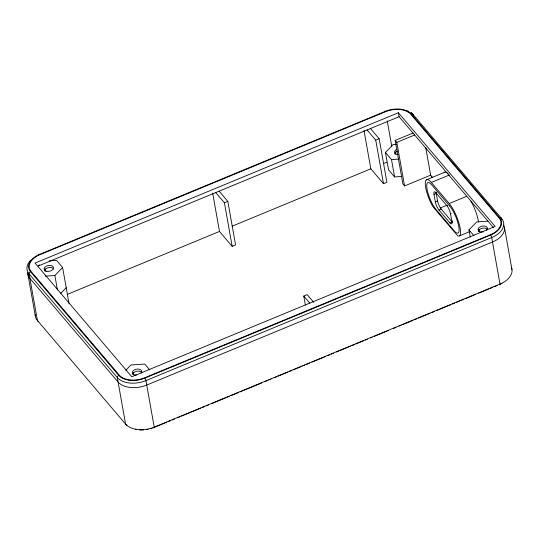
<?xml version="1.0" encoding="UTF-8"?>
<svg xmlns="http://www.w3.org/2000/svg" width="539" height="539" viewBox="0 0 539 539"><rect width="100%" height="100%" fill="white"/><g stroke="black" fill="none" stroke-linecap="round" stroke-linejoin="round"><path stroke-width="0.81" d="M39.354 264.831L38.222 266.01L399.096 116.7L493.603 227.775M45.222 276.15L54.863 275.517L62.612 267.506L56.561 260.404L49.251 260.883M60.671 293.411L66.203 287.691M125.796 370.306L130.964 364.957L144.755 364.054L149.795 369.976M401.899 176.448L394.595 176.927L388.552 169.819L385.466 152.49L393.207 144.479L396.455 144.27M470.277 237.173L468.984 229.904L476.732 221.9L487.977 221.158M426.248 179.945L444.884 172.143M459.403 235.893L470.069 231.46M38.976 254.671A1.907 0.505 67.5 0 1 39.569 254.408L385.331 111.351A19.727 12.094 -10.1 0 1 411.446 114.12A1.907 1.422 -40.4 0 1 413.413 114.901L501.6 218.558L501.802 219.669M398.388 112.739L35.055 263.066L131.792 376.761L495.125 226.427L398.388 112.739L399.096 116.7M215.728 192.564L224.413 202.765L227.808 201.364L235.57 244.928L232.168 246.336L219.494 231.433L212.669 193.11M367.072 129.946L375.75 140.153L379.153 138.745L386.914 182.31L383.512 183.718L370.832 168.815L364.007 130.492M432.75 177.641L430.648 175.162L404.573 185.948L402.916 184.008L395.161 140.443L413.015 133.052M395.161 140.443L396.812 142.384L414.666 134.999M67.415 294.355L219.494 231.433M232.141 226.198L370.832 168.815M384.152 163.304L386.631 162.279M431.321 182.465L449.236 203.52A19.094 5.087 67.5 0 1 459.349 224.52A19.094 5.087 67.5 0 1 457.867 235.974L432.743 206.45A19.094 5.087 67.5 0 1 425.318 184.527A19.094 5.087 67.5 0 1 431.321 182.465L449.459 174.959M452.49 222.317A6.367 1.698 67.5 0 1 452.241 222.048L449.977 222.984L438.955 210.028A6.367 1.698 67.5 0 1 435.317 201.842L433.996 194.417A6.367 1.698 67.5 0 1 435.869 192.706L436.577 192.41M433.996 194.417L436.26 193.474A6.367 1.698 67.5 0 1 436.125 192.241M435.317 201.842L437.58 200.906L436.26 193.474M449.236 203.52L466.235 196.486M440.424 207.933L446.373 205.474M435.869 192.706L446.892 205.662L447.599 205.366M438.955 210.028L441.219 209.092L452.241 222.048M449.977 222.984A6.367 1.698 67.5 0 0 451.85 221.273L450.53 213.848L451.237 213.559M451.85 221.273L452.558 220.983M305.391 305.094L303.78 296.052L307.183 294.644L313.691 302.298M39.569 254.408A19.727 12.094 -10.1 0 0 30.541 271.723L118.735 375.373A19.727 12.094 -10.1 0 0 144.85 378.142L490.611 235.085A19.727 12.094 -10.1 0 0 499.64 217.769L411.446 114.12M153.669 427.649L166.787 422.219M168.33 421.579L170.647 420.622M172.19 419.982L174.508 419.025M177.594 417.752L179.911 416.795M181.454 416.155L191.486 412.005M193.029 411.365L200.751 408.171M202.293 407.531L204.604 406.574M206.147 405.934L208.465 404.978M211.551 403.698L218.497 400.827M219.272 400.504L225.443 397.95M226.986 397.31L229.304 396.354M230.847 395.714L238.561 392.52M240.111 391.887L242.422 390.923M243.965 390.29L261.718 382.946M264.804 381.666L267.122 380.709M268.665 380.069L270.982 379.112M274.068 377.832L276.379 376.876M277.929 376.235L282.557 374.322M283.325 373.999L287.961 372.085M289.504 371.445L291.821 370.488M293.364 369.848L301.079 366.655M302.622 366.021L304.939 365.058M306.482 364.425L309.568 363.145M311.886 362.188L325.778 356.441M327.321 355.801L329.639 354.844M331.182 354.204L333.493 353.247M336.579 351.967L338.896 351.01M340.439 350.37L347.385 347.5M348.16 347.177L350.471 346.22M352.014 345.58L354.332 344.623M355.875 343.983L363.596 340.789M365.139 340.156L367.45 339.193M370.542 337.919L372.085 337.279M374.396 336.323L388.289 330.575M393.692 328.339L396.01 327.382M399.096 326.102L401.414 325.145M402.956 324.505L412.989 320.355M414.531 319.715L416.849 318.758M418.392 318.118L426.106 314.924M427.649 314.284L429.967 313.327M431.51 312.687L434.596 311.414M436.913 310.457L450.806 304.71M452.349 304.07L454.667 303.113M456.21 302.473L460.07 300.877M461.613 300.236L463.924 299.28M465.467 298.64L475.506 294.489M478.592 293.209L488.624 289.059M490.167 288.419L492.484 287.462M494.027 286.822L497.113 285.549M385.466 152.49L391.509 159.598L398.813 159.12M410.819 112.24L411.991 113.177M431.288 176.583L432.291 177.762M468.984 229.904L474.024 235.826M370.468 128.538L379.153 138.745M219.13 191.156L227.808 201.364M303.78 296.052L309.75 303.066M504.491 227.626L511.989 269.702M478.949 229.392L479.387 231.864M425.709 147.437L430.648 175.162M413.507 115.461L413.413 114.901A21.634 13.259 -10.1 0 0 411.385 113.035M396.812 142.384L404.573 185.948M395.397 151.809L395.828 154.235M387.245 120.877L391.752 146.157M391.509 159.598L394.595 176.927M375.75 140.153L383.512 183.718M224.413 202.765L232.168 246.336M133.18 372.456L133.618 374.928M62.612 267.506L69.073 303.821M54.863 275.517L57.451 290.049M44.986 268.799L45.424 271.272M27.806 273.751L35.304 315.834M27.752 272.417A21.634 13.259 -10.1 0 0 29.901 278.367L118.095 382.016A21.634 13.259 -10.1 0 0 146.736 385.055L492.498 241.998A21.634 13.259 -10.1 0 0 503.776 225.147M153.743 427.73A1.907 0.505 67.5 0 0 154.228 427.137L499.99 284.073A21.634 13.259 -10.1 0 0 511.275 267.229M478.423 231.521A4.77 2.924 -10.1 0 1 482.351 228.246A4.77 2.924 -10.1 0 1 487.566 229.54M483.133 231.911A4.77 2.924 -10.1 0 1 478.113 229.035A4.77 2.924 -10.1 0 1 484.628 226.084A4.77 2.924 -10.1 0 1 486.562 230.355M444.156 172.696A19.094 5.087 67.5 0 1 448.178 173.605M470.904 201.148A19.094 5.087 67.5 0 1 478.511 222.034M446.892 205.662A6.367 1.698 67.5 0 1 450.53 213.848M441.219 209.092A6.367 1.698 67.5 0 1 437.58 200.906M132.688 374.282A4.77 2.924 -10.1 0 1 136.825 371.263A4.77 2.924 -10.1 0 1 141.797 372.604M136.414 375.063A4.77 2.924 -10.1 0 1 132.446 371.795A4.77 2.924 -10.1 0 1 138.86 369.141A4.77 2.924 -10.1 0 1 141.07 373.136M44.461 270.928A4.77 2.924 -10.1 0 1 48.389 267.661A4.77 2.924 -10.1 0 1 53.604 268.948M394.885 154.013A4.77 2.924 -10.1 0 1 397.539 151.136M398.18 154.585A4.77 2.924 -10.1 0 1 394.588 152.564A4.77 2.924 -10.1 0 1 396.819 149.323M144.85 378.142A1.907 0.505 67.5 0 1 145.941 380.601L154.228 427.137A21.634 13.259 -10.1 0 1 125.587 424.099L37.4 320.442A21.634 13.259 -10.1 0 1 35.244 314.5M118.735 375.373A1.907 1.422 -40.4 0 0 117.3 377.563L125.587 424.099A1.907 1.422 -40.4 0 0 126.908 425.035M30.777 260.229A21.634 13.259 -10.1 0 0 29.106 273.913L37.4 320.442A1.907 1.422 -40.4 0 0 38.552 321.385M30.541 271.723A1.907 1.422 -40.4 0 0 29.106 273.913L117.3 377.563A21.634 13.259 -10.1 0 0 145.941 380.601L491.703 237.544A21.634 13.259 -10.1 0 0 501.6 218.558A1.907 1.422 -40.4 0 0 499.64 217.769M407.518 110.946A21.634 13.259 -10.1 0 1 408.609 111.411M490.611 235.085A1.907 0.505 67.5 0 1 491.703 237.544L499.99 284.073A1.907 0.505 67.5 0 1 499.431 284.592M384.731 111.492A1.907 0.505 67.5 0 1 385.331 111.351M152.328 428.161A19.727 12.094 -10.1 0 1 150.954 428.62M148.11 429.347A19.727 12.094 -10.1 0 1 146.655 429.61M143.738 429.94A19.727 12.094 -10.1 0 1 139.439 429.913M136.717 429.549A19.727 12.094 -10.1 0 1 135.417 429.273M501.95 283.393A19.727 12.094 -10.1 0 1 500.718 284.019M385.607 111.674L39.846 254.731A19.094 11.703 -10.1 0 0 31.114 271.488L119.301 375.137A19.094 11.703 -10.1 0 0 144.573 377.819L490.335 234.761A19.094 11.703 -10.1 0 0 499.074 218.005L410.88 114.356A19.094 11.703 -10.1 0 0 385.607 111.674M449.674 205.999L431.759 184.944A15.907 4.238 67.5 0 0 427.077 189.223A15.907 4.238 67.5 0 0 436.172 209.698L454.081 230.746A15.907 4.238 67.5 0 0 458.77 226.468A15.907 4.238 67.5 0 0 449.674 205.999M46.772 271.299A4.77 2.924 -10.1 0 0 53.529 267.667A4.77 2.924 -10.1 0 0 46.152 266.266A4.77 2.924 -10.1 0 0 46.772 271.299"/></g></svg>
